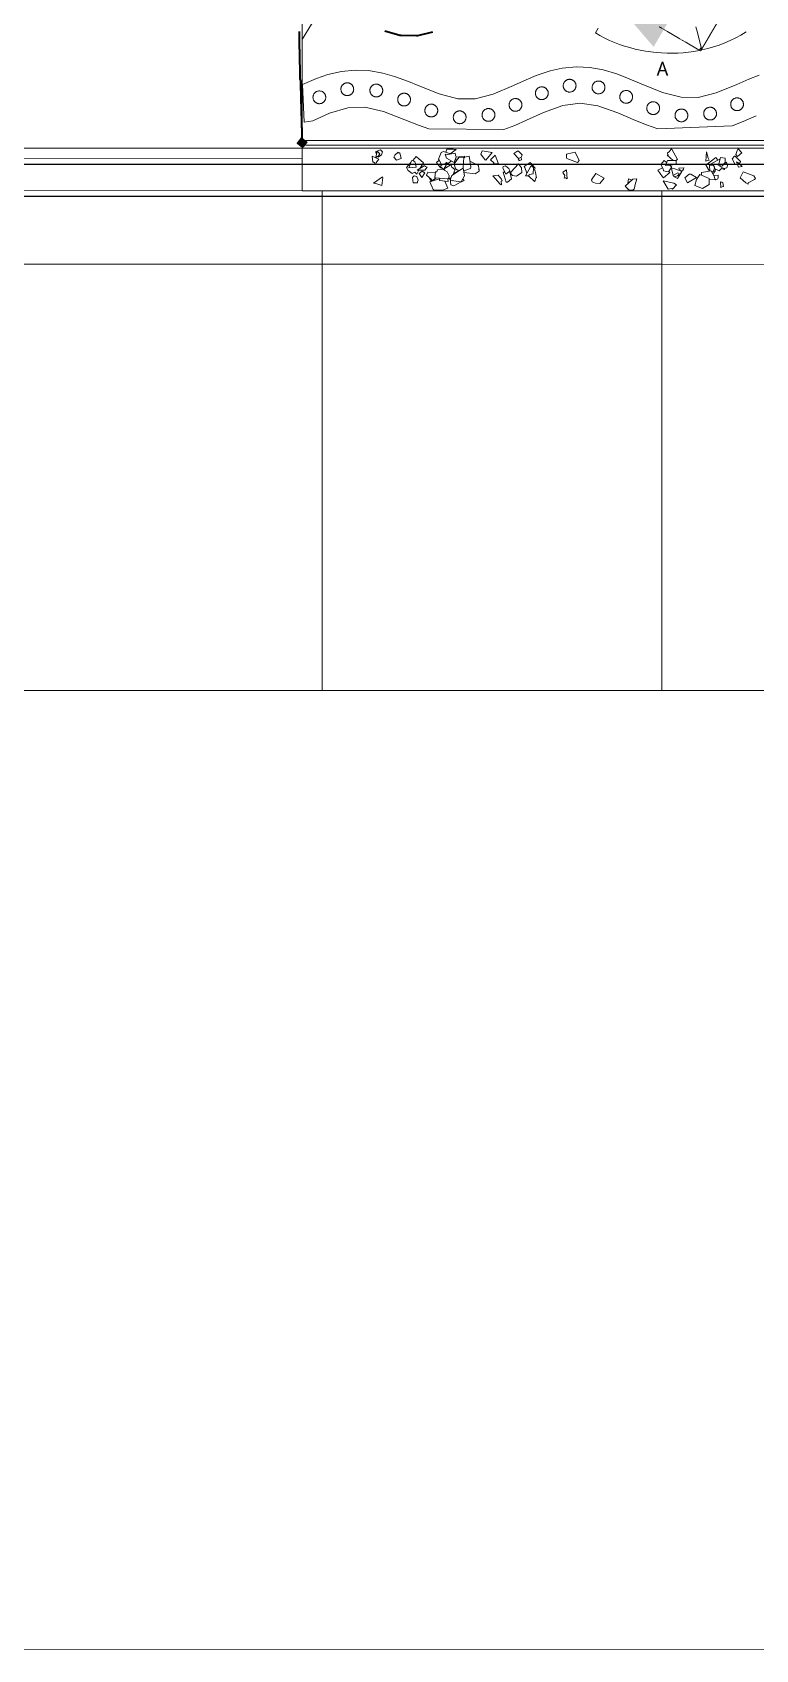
# Model space of a CAD drawing. Header units: millimetres. Extents: x -31757 to 121236, y -27283 to 63658.
# Drawn here: x 20179 to 33752, y -27283 to 3077 of the extents above; entities that cross this region are included whole.
import ezdxf

# ---------------------------------------------------------------- set-up
doc = ezdxf.new("R2010")
doc.units = ezdxf.units.MM
doc.linetypes.add('DASHDOT', pattern=[3.556, 2.54, -0.508, 0, -0.508])
for name, color, linetype, lineweight in [('01_切断（構造・壁）', 7, 'Continuous', 35), ('10_見えがかり', 7, 'Continuous', 13), ('30_敷地・外構', 8, 'Continuous', 9), ('70_断面の位置', 6, 'DASHDOT', 9), ('90_図枠', 7, 'Continuous', 25)]:
    doc.layers.add(name, color=color, linetype=linetype, lineweight=lineweight)
doc.styles.add('JP', font='NotoSansCJKjp-Regular.otf')

msp = doc.modelspace()

# ---------------------------------------------------------------- hatches: boundary and pattern name
at = {"layer": '01_切断（構造・壁）'}
msp.add_hatch(color=7, dxfattribs=at).paths.add_polyline_path([(25164, 987), (25164, 988), (25156, 994), (25157, 994), (25163, 1002), (25163, 1002), (25169, 1009), (25169, 1010), (25175, 1017), (25175, 1018), (25181, 1025), (25182, 1025), (25188, 1033), (25188, 1033), (25194, 1041), (25194, 1041), (25200, 1049), (25200, 1049), (25206, 1056), (25207, 1057), (25212, 1064), (25213, 1065), (25219, 1072), (25219, 1072), (25225, 1080), (25225, 1080), (25231, 1088), (25232, 1087), (25239, 1081), (25239, 1081), (25247, 1075), (25247, 1075), (25255, 1069), (25255, 1069), (25262, 1063), (25263, 1062), (25270, 1057), (25271, 1056), (25278, 1050), (25278, 1050), (25286, 1044), (25286, 1044), (25294, 1038), (25294, 1038), (25302, 1032), (25302, 1031), (25309, 1025), (25310, 1025), (25317, 1019), (25318, 1019), (25325, 1013), (25325, 1013), (25319, 1005), (25318, 1005), (25313, 997), (25312, 997), (25306, 989), (25306, 989), (25300, 982), (25300, 981), (25294, 974), (25294, 973), (25288, 966), (25287, 966), (25281, 958), (25281, 958), (25275, 950), (25275, 950), (25269, 942), (25269, 942), (25263, 935), (25262, 934), (25257, 927), (25256, 926), (25250, 919), (25250, 919), (25243, 925), (25242, 926), (25235, 931), (25234, 932), (25227, 938), (25226, 938), (25219, 944), (25219, 944), (25211, 950), (25211, 950), (25203, 956), (25203, 957), (25196, 963), (25195, 963), (25188, 969), (25187, 969), (25180, 975), (25179, 975), (25172, 981), (25172, 982)])
at = {"layer": '70_断面の位置'}
msp.add_hatch(color=7, dxfattribs=at).paths.add_polyline_path([(31838, 2804), (31080, 3687), (32221, 3460)])

# ---------------------------------------------------------------- linework, layer by layer
at = {"layer": '01_切断（構造・壁）'}
for points in [[(25207, 2194), (25207, 2195), (25207, 2226), (25207, 2227), (25206, 2258), (25206, 2259), (25205, 2290), (25205, 2291), (25205, 2322), (25205, 2323), (25204, 2355), (25204, 2355), (25203, 2387), (25203, 2388), (25203, 2419), (25203, 2420), (25202, 2451), (25202, 2452), (25201, 2483), (25201, 2484), (25201, 2515), (25201, 2516), (25200, 2547), (25200, 2548), (25199, 2579), (25199, 2580), (25199, 2612), (25199, 2613), (25198, 2644), (25198, 2645), (25197, 2676), (25197, 2677), (25197, 2708), (25197, 2709), (25196, 2740), (25196, 2741), (25195, 2772), (25195, 2773), (25195, 2804), (25195, 2805), (25194, 2836), (25194, 2837), (25193, 2869), (25193, 2870), (25193, 2901), (25193, 2902), (25192, 2933), (25192, 2934), (25191, 2965), (25191, 2966), (25191, 2997), (25191, 2998), (25190, 3029), (25190, 3030), (25189, 3061), (25189, 3062), (25189, 3094)], [(27689, 3079), (27409, 3009), (27385, 3010), (27097, 3015), (27074, 3021), (26796, 3101)], [(25207, 2194), (25207, 2193), (25208, 2169), (25208, 2168), (25209, 2144), (25209, 2144), (25209, 2120), (25209, 2119), (25210, 2095), (25210, 2094), (25211, 2070), (25211, 2069), (25211, 2045), (25211, 2044), (25212, 2020), (25212, 2020), (25213, 1996), (25213, 1995), (25214, 1971), (25214, 1970), (25214, 1946), (25214, 1945), (25215, 1921), (25215, 1920), (25216, 1896), (25216, 1896), (25216, 1872), (25216, 1871), (25217, 1847), (25217, 1846), (25218, 1822), (25218, 1821), (25218, 1797), (25218, 1796), (25219, 1772), (25219, 1772), (25220, 1747), (25220, 1747), (25221, 1723), (25221, 1722), (25221, 1698), (25221, 1697), (25222, 1673), (25222, 1672), (25223, 1648), (25223, 1648), (25223, 1623), (25223, 1623), (25224, 1599), (25224, 1598), (25225, 1574), (25225, 1573), (25225, 1549), (25225, 1548), (25226, 1524), (25226, 1524), (25227, 1499), (25227, 1499), (25227, 1475), (25228, 1474), (25228, 1450), (25228, 1449), (25229, 1425), (25229, 1424), (25230, 1400), (25230, 1400), (25230, 1375), (25230, 1375), (25231, 1351), (25231, 1350), (25232, 1326), (25232, 1325), (25232, 1301), (25232, 1300), (25233, 1276), (25233, 1275), (25234, 1251), (25234, 1251), (25234, 1227), (25234, 1226), (25235, 1202), (25235, 1201), (25236, 1177), (25236, 1176), (25237, 1152), (25237, 1151), (25237, 1127), (25237, 1127), (25238, 1103), (25238, 1102), (25239, 1078), (25239, 1077), (25239, 1053), (25239, 1052), (25240, 1028), (25240, 1027), (25241, 1003)], [(25164, 987), (25164, 988), (25156, 994), (25157, 994), (25163, 1002), (25163, 1002), (25169, 1009), (25169, 1010), (25175, 1017), (25175, 1018), (25181, 1025), (25182, 1025), (25188, 1033), (25188, 1033), (25194, 1041), (25194, 1041), (25200, 1049), (25200, 1049), (25206, 1056), (25207, 1057), (25212, 1064), (25213, 1065), (25219, 1072), (25219, 1072), (25225, 1080), (25225, 1080), (25231, 1088), (25232, 1087), (25239, 1081), (25239, 1081), (25247, 1075), (25247, 1075), (25255, 1069), (25255, 1069), (25262, 1063), (25263, 1062), (25270, 1057), (25271, 1056), (25278, 1050), (25278, 1050), (25286, 1044), (25286, 1044), (25294, 1038), (25294, 1038), (25302, 1032), (25302, 1031), (25309, 1025), (25310, 1025), (25317, 1019), (25318, 1019), (25325, 1013), (25325, 1013), (25319, 1005), (25318, 1005), (25313, 997), (25312, 997), (25306, 989), (25306, 989), (25300, 982), (25300, 981), (25294, 974), (25294, 973), (25288, 966), (25287, 966), (25281, 958), (25281, 958), (25275, 950), (25275, 950), (25269, 942), (25269, 942), (25263, 935), (25262, 934), (25257, 927), (25256, 926), (25250, 919), (25250, 919), (25243, 925), (25242, 926), (25235, 931), (25234, 932), (25227, 938), (25226, 938), (25219, 944), (25219, 944), (25211, 950), (25211, 950), (25203, 956), (25203, 957), (25196, 963), (25195, 963), (25188, 969), (25187, 969), (25180, 975), (25179, 975), (25172, 981), (25172, 982), (25164, 987)]]:
    msp.add_lwpolyline(points, dxfattribs=at)
at = {"layer": '10_見えがかり'}
for points in [[(25244, 3562), (25244, 2904), (25244, 1904), (25244, 1080)], [(25246, 2956), (25587, 3505)], [(32732, 2790), (32691, 2737), (32592, 2719), (32492, 2706), (32391, 2695), (32291, 2689), (32190, 2686), (32089, 2686), (31988, 2690), (31887, 2698), (31787, 2709), (31687, 2724), (31588, 2742), (31489, 2764), (31391, 2790), (31294, 2818), (31199, 2851), (31104, 2886), (31011, 2926), (30920, 2969), (30831, 3017), (30744, 3068), (30797, 3154)], [(33572, 3085), (33477, 3026), (33378, 2972), (33277, 2923), (33174, 2878), (33069, 2838), (32963, 2803), (32854, 2773), (32745, 2748), (32688, 2965), (32659, 3073), (32630, 3182)], [(25244, 922), (25244, 905)], [(39752, 919), (39742, 902), (25247, 903)], [(25306, 1031), (25306, 1033), (25306, 1041), (25306, 1048), (26509, 1048), (27711, 1048), (28914, 1048), (30117, 1048), (31320, 1048), (32523, 1048), (33725, 1048), (34928, 1048), (36131, 1047), (37334, 1047), (38536, 1047), (39739, 1047), (39739, 1040), (39739, 1032), (39739, 1017), (39739, 1002), (39739, 995), (39739, 987), (39739, 980), (39739, 975)], [(39726, 957), (38536, 957), (37334, 957), (36131, 957), (34928, 958), (33725, 958), (32523, 958), (31320, 958), (30117, 958), (28914, 958), (27711, 958), (26509, 958), (25306, 958), (25306, 966), (25306, 973), (25306, 981), (25306, 985)], [(25245, 903), (25245, 703), (-31755, 707), (-31755, 907), (13218, 904)], [(25245, 701), (25245, 103), (-31755, 107), (-31755, 705)], [(13272, 904), (25245, 903)], [(26555, 755), (26683, 695), (26639, 638), (26640, 628), (26610, 623), (26578, 643), (26571, 638), (26555, 755)], [(26651, 846), (26700, 794), (26674, 757), (26635, 732), (26622, 728), (26651, 846)], [(26625, 814), (26624, 839), (26712, 871), (26749, 834), (26751, 834), (26733, 778), (26668, 732), (26661, 746)], [(26636, 793), (26625, 814)], [(26964, 736), (26982, 770), (27042, 825), (27044, 813), (27072, 816), (27099, 710), (27015, 678), (26964, 736)], [(27434, 487), (27392, 418), (27356, 455), (27308, 426), (27233, 484), (27198, 537), (27284, 637)], [(27297, 663), (27319, 674), (27355, 645), (27372, 616), (27383, 549), (27244, 533), (27297, 663)], [(27316, 674), (27379, 747)], [(27379, 747), (27518, 627), (27459, 529)], [(27864, 531), (27864, 530), (27850, 537), (27836, 534), (27762, 636), (27811, 676)], [(27821, 663), (27801, 696), (27853, 823), (27892, 838), (28004, 806), (28008, 793)], [(27817, 565), (27840, 571), (27940, 623), (27953, 632), (27970, 625), (27910, 521)], [(27862, 585), (27821, 663)], [(27924, 789), (27945, 781), (28116, 808), (28118, 769), (28131, 742), (28096, 636), (27952, 718), (27924, 789)], [(27938, 827), (27954, 883), (28074, 883), (28102, 875)], [(28042, 665), (27955, 594), (27954, 594)], [(28102, 875), (28133, 880), (28018, 794)], [(28181, 479), (28119, 514), (28094, 611), (28105, 629), (28190, 737)], [(28134, 670), (28124, 712)], [(28130, 731), (28291, 755), (28297, 739)], [(28190, 737), (28272, 721)], [(28263, 531), (28275, 736), (28289, 720), (28291, 736), (28375, 754), (28406, 552), (28401, 522), (28276, 478)], [(28391, 661), (28554, 579), (28555, 513), (28554, 512), (28566, 495), (28566, 473), (28490, 420), (28281, 445)], [(28620, 854), (28808, 823), (28692, 679), (28677, 684), (28643, 723), (28596, 792), (28620, 854)], [(28779, 684), (28861, 772), (28926, 610), (28869, 607), (28835, 610), (28843, 620), (28779, 684)], [(29165, 414), (29155, 455), (29299, 611), (29358, 533), (29365, 446), (29267, 380), (29187, 388), (29165, 414)], [(29217, 806), (29290, 853), (29313, 835), (29373, 776), (29353, 728)], [(29303, 710), (29217, 806)], [(29358, 682), (29307, 666), (29312, 679), (29294, 702), (29349, 737), (29358, 682)], [(29456, 432), (29421, 543), (29410, 562), (29521, 634), (29614, 525), (29593, 491)], [(30202, 793), (30309, 813), (30365, 830), (30442, 673), (30409, 636), (30206, 708), (30204, 723), (30204, 773), (30202, 793)], [(32020, 477), (32016, 515), (31973, 596), (32033, 672), (32082, 632)], [(32258, 595), (32063, 578), (32101, 673), (32259, 671), (32258, 664), (32258, 595)], [(32202, 674), (32094, 769), (32119, 774), (32103, 780)], [(32103, 780), (32095, 815), (32131, 837), (32164, 883), (32178, 883), (32286, 691), (32252, 673)], [(32815, 582), (33006, 728), (33041, 678), (33040, 675)], [(32829, 836), (32859, 717), (32881, 679), (32874, 675), (32819, 661), (32829, 836)], [(32943, 583), (32925, 614), (33080, 694)], [(33090, 728), (33183, 715), (33183, 631), (33132, 576), (33126, 567), (33050, 581), (33061, 607), (33090, 728)], [(33176, 621), (33206, 638), (33214, 623), (33204, 613), (33233, 594)], [(33363, 611), (33310, 700), (33355, 751), (33366, 755), (33468, 654), (33462, 636), (33444, 615)], [(33409, 594), (33363, 611)], [(33382, 786), (33408, 859), (33421, 883), (33431, 883), (33494, 817), (33414, 747), (33382, 786)], [(33394, 647), (33420, 634), (33499, 561), (33431, 545), (33410, 596), (33394, 647)], [(26748, 365), (26757, 351), (26739, 204), (26606, 249), (26578, 246), (26748, 365)], [(27324, 253), (27310, 350), (27344, 381), (27393, 371), (27421, 301), (27407, 272), (27404, 253), (27324, 253)], [(27529, 570), (27539, 570), (27554, 562), (27585, 548), (27542, 492), (27398, 488), (27529, 570)], [(27488, 355), (27449, 411), (27438, 425), (27491, 471), (27547, 438), (27488, 355)], [(27576, 396), (27598, 454), (27743, 444)], [(27649, 278), (27669, 312), (27576, 396)], [(27664, 307), (27657, 305), (27633, 342)], [(27919, 283), (27975, 154), (27875, 113), (27721, 113), (27701, 125), (27638, 272), (27819, 326)], [(27759, 345), (27658, 280)], [(27730, 324), (27726, 317), (27717, 316)], [(27784, 497), (27874, 507), (27962, 456), (27999, 386), (27989, 330), (27734, 349), (27746, 461), (27768, 457), (27784, 497)], [(27906, 513), (27905, 513), (27892, 503), (27847, 553), (27817, 565)], [(27975, 329), (27975, 323), (27980, 279), (27817, 296), (27823, 340)], [(27927, 479), (27906, 516), (28021, 582), (28031, 605)], [(28034, 347), (28012, 324), (27995, 354)], [(28090, 199), (28032, 217), (28021, 331)], [(28051, 393), (28230, 506), (28265, 530), (28289, 386), (28229, 271), (28090, 291), (28028, 302), (28027, 320), (28051, 393)], [(28031, 605), (28050, 548), (28104, 503), (28109, 492), (28076, 411)], [(28081, 414), (28080, 415)], [(28092, 444), (28105, 441), (28166, 469)], [(28258, 323), (28281, 299), (28232, 274)], [(28279, 459), (28289, 481)], [(28919, 398), (28983, 319), (28995, 291), (28977, 286), (28981, 220), (28974, 217), (28959, 225), (28820, 384), (28919, 398)], [(29007, 533), (29013, 562), (29055, 572), (29066, 566), (29118, 522), (29142, 474), (29066, 414), (29007, 533)], [(29072, 263), (29015, 452), (29044, 452)], [(29119, 453), (29141, 458), (29172, 327), (29093, 263), (29072, 263)], [(29552, 579), (29581, 535), (29576, 423), (29500, 406), (29492, 370), (29482, 382), (29431, 383), (29524, 553), (29552, 579)], [(29608, 497), (29622, 449), (29641, 347), (29625, 345), (29616, 296), (29600, 280), (29495, 375)], [(29581, 482), (29608, 497)], [(30218, 326), (30181, 345), (30160, 337), (30170, 392), (30139, 436), (30131, 455), (30205, 499), (30218, 326)], [(30756, 425), (30909, 341), (30827, 240), (30748, 248), (30683, 274), (30671, 311), (30756, 425)], [(31446, 323), (31525, 326), (31512, 283), (31496, 243), (31470, 134), (31443, 113), (31380, 113), (31302, 190), (31446, 323)], [(31354, 241), (31365, 330), (31414, 310), (31415, 297)], [(32006, 362), (31918, 493), (32003, 535)], [(32123, 465), (32139, 444), (32024, 348), (32006, 362)], [(32141, 583), (32176, 554), (32178, 551), (32115, 457), (32020, 477)], [(32204, 387), (32175, 522), (32237, 515)], [(32209, 394), (32294, 442), (32319, 428), (32303, 400), (32293, 387), (32244, 365), (32204, 383), (32206, 386), (32209, 394)], [(32237, 515), (32369, 464), (32285, 336), (32243, 356), (32216, 376)], [(32317, 503), (32313, 527), (32404, 533), (32409, 534), (32403, 531), (32401, 510), (32381, 480), (32317, 503)], [(32471, 251), (32426, 346), (32506, 416), (32533, 415), (32642, 351), (32471, 251)], [(32614, 200), (32641, 314), (32707, 406), (32881, 331), (32877, 241), (32878, 221), (32753, 149), (32614, 200)], [(32734, 396), (32737, 448), (32920, 475), (32982, 363), (32989, 317), (32882, 307)], [(32887, 473), (32821, 575), (32815, 582)], [(32894, 474), (32888, 584), (32953, 580)], [(32953, 580), (32960, 580), (32981, 549), (32973, 499), (32954, 462), (32941, 459), (32932, 456)], [(33002, 508), (32994, 470), (32963, 435), (32944, 435)], [(32969, 391), (33048, 397), (33048, 353), (33043, 327), (33004, 308), (32991, 319)], [(33171, 522), (33164, 500), (33114, 522), (33065, 479), (32980, 521), (32979, 524)], [(33233, 594), (33212, 536), (33155, 519), (33076, 564), (33089, 572)], [(33518, 459), (33720, 382), (33752, 334), (33732, 313), (33610, 254), (33611, 225), (33570, 252), (33464, 348), (33518, 459)], [(25615, -1277), (19242, -1276), (19242, 102)], [(76234, 100), (25247, 103)], [(31989, -1277), (25617, -1277), (25617, 101)], [(28224, 270), (28090, 199)], [(31354, 133), (31344, 146)], [(31356, 134), (31354, 133)], [(31991, -1277), (31991, 101)], [(32017, 288), (32219, 249), (32264, 214), (32189, 136), (32179, 143), (32113, 136), (32017, 288)], [(33116, 264), (33134, 253), (33148, 184), (33101, 168), (33100, 161), (33090, 268), (33116, 264)], [(25614, -9277), (19242, -9276), (19242, -1278)], [(31989, -9277), (25616, -9277), (25617, -1279)], [(38364, -1278), (31991, -1277)], [(38364, -9278), (31991, -9277), (31991, -1279)], [(121236, -9285), (121235, -27283), (-31757, -27273), (-31756, -9275)]]:
    msp.add_lwpolyline(points, dxfattribs=at)
at = {"layer": '30_敷地・外構'}
for points in [[(76240, 56903), (76236, 900), (13245, 904), (13244, 12903), (43238, 56907), (76240, 56903)], [(25251, 2100), (25509, 2211), (25722, 2285), (25983, 2345), (26235, 2370), (26489, 2359), (26753, 2313), (26972, 2250), (27237, 2153), (27418, 2078), (27810, 1922), (28164, 1832), (28486, 1829), (28826, 1916), (29210, 2080), (29444, 2186), (29632, 2264), (29898, 2353), (30123, 2403), (30390, 2428), (30642, 2416), (30889, 2372), (31145, 2297), (31350, 2220), (31605, 2112), (32003, 1950), (32352, 1860), (32672, 1857), (33013, 1943), (33398, 2100), (33623, 2197), (33821, 2273)], [(26183, 1935), (26187, 1941), (26191, 1947), (26195, 1954), (26198, 1960), (26201, 1968), (26203, 1975), (26205, 1983), (26207, 1991), (26208, 1999), (26209, 2007), (26208, 2015), (26208, 2024), (26207, 2032), (26205, 2040), (26203, 2048), (26200, 2055), (26196, 2063), (26193, 2070), (26188, 2076), (26184, 2083), (26179, 2089), (26174, 2094), (26169, 2099), (26163, 2104), (26158, 2108), (26151, 2112), (26145, 2116), (26138, 2119), (26131, 2122), (26123, 2125), (26116, 2127), (26108, 2128), (26100, 2129), (26092, 2130), (26083, 2130), (26075, 2129), (26067, 2128), (26059, 2126), (26051, 2124), (26043, 2121), (26036, 2118), (26029, 2114), (26022, 2110), (26016, 2105), (26010, 2100), (26004, 2095), (25999, 2090), (25995, 2085), (25990, 2079), (25986, 2073), (25983, 2066), (25979, 2059), (25976, 2052), (25974, 2045), (25972, 2037), (25970, 2029), (25969, 2021), (25969, 2013), (25969, 2005), (25969, 1996), (25971, 1988), (25972, 1980), (25975, 1972), (25978, 1965), (25981, 1957), (25985, 1950), (25989, 1943), (25993, 1937), (25998, 1931), (26003, 1926), (26008, 1921), (26014, 1916), (26020, 1912), (26026, 1908), (26032, 1904), (26039, 1901), (26046, 1898), (26054, 1895), (26061, 1893), (26069, 1891), (26077, 1890), (26086, 1890), (26094, 1890), (26102, 1891), (26110, 1892), (26118, 1894), (26126, 1896), (26134, 1899), (26141, 1902), (26148, 1906), (26155, 1910), (26161, 1915), (26167, 1919), (26173, 1924), (26178, 1930), (26183, 1935)], [(30355, 2001), (30359, 2007), (30363, 2013), (30367, 2020), (30370, 2026), (30373, 2034), (30375, 2041), (30378, 2049), (30379, 2057), (30380, 2065), (30381, 2073), (30381, 2081), (30380, 2090), (30379, 2098), (30377, 2106), (30375, 2114), (30372, 2121), (30368, 2129), (30365, 2136), (30361, 2142), (30356, 2149), (30351, 2155), (30346, 2160), (30341, 2165), (30335, 2170), (30330, 2174), (30324, 2178), (30317, 2182), (30310, 2185), (30303, 2188), (30296, 2191), (30288, 2193), (30280, 2194), (30272, 2195), (30264, 2196), (30255, 2196), (30247, 2195), (30239, 2194), (30231, 2192), (30223, 2190), (30215, 2187), (30208, 2184), (30201, 2180), (30194, 2176), (30188, 2171), (30182, 2166), (30176, 2161), (30171, 2156), (30167, 2151), (30162, 2145), (30158, 2139), (30155, 2132), (30151, 2125), (30148, 2118), (30146, 2111), (30144, 2103), (30142, 2095), (30141, 2087), (30141, 2079), (30141, 2071), (30141, 2062), (30143, 2054), (30144, 2046), (30147, 2038), (30150, 2031), (30153, 2023), (30157, 2016), (30161, 2009), (30165, 2003), (30170, 1997), (30175, 1992), (30180, 1987), (30186, 1982), (30192, 1978), (30198, 1974), (30204, 1970), (30211, 1967), (30218, 1964), (30226, 1961), (30233, 1959), (30241, 1957), (30250, 1956), (30258, 1956), (30266, 1956), (30274, 1957), (30282, 1958), (30290, 1960), (30298, 1962), (30306, 1965), (30313, 1968), (30320, 1972), (30327, 1976), (30333, 1981), (30339, 1985), (30345, 1990), (30350, 1996), (30355, 2001)], [(30897, 1969), (30901, 1974), (30905, 1980), (30909, 1987), (30913, 1994), (30916, 2001), (30918, 2008), (30920, 2016), (30922, 2024), (30923, 2032), (30923, 2040), (30923, 2049), (30922, 2057), (30921, 2065), (30919, 2073), (30917, 2081), (30914, 2089), (30911, 2096), (30907, 2103), (30903, 2110), (30899, 2116), (30894, 2122), (30889, 2128), (30883, 2133), (30878, 2137), (30872, 2141), (30866, 2145), (30860, 2149), (30853, 2153), (30846, 2156), (30838, 2158), (30830, 2160), (30822, 2162), (30814, 2163), (30806, 2163), (30798, 2163), (30790, 2162), (30781, 2161), (30773, 2159), (30766, 2157), (30758, 2154), (30750, 2151), (30743, 2147), (30737, 2143), (30730, 2139), (30725, 2134), (30719, 2129), (30714, 2123), (30709, 2118), (30705, 2112), (30701, 2106), (30697, 2100), (30694, 2093), (30691, 2086), (30688, 2078), (30686, 2070), (30685, 2062), (30684, 2054), (30683, 2046), (30683, 2038), (30684, 2030), (30685, 2021), (30687, 2013), (30689, 2006), (30692, 1998), (30695, 1991), (30699, 1983), (30703, 1977), (30708, 1970), (30713, 1965), (30718, 1959), (30723, 1954), (30729, 1949), (30734, 1945), (30740, 1941), (30747, 1937), (30754, 1934), (30761, 1931), (30768, 1928), (30776, 1926), (30784, 1925), (30792, 1924), (30800, 1923), (30809, 1923), (30817, 1924), (30825, 1925), (30833, 1927), (30841, 1929), (30849, 1932), (30856, 1935), (30863, 1939), (30870, 1943), (30876, 1948), (30882, 1953), (30887, 1958), (30893, 1963), (30897, 1969)], [(33764, 1508), (33520, 1402), (33314, 1320), (31916, 1269), (31706, 1341), (31497, 1425), (31164, 1566), (30789, 1698), (30458, 1745), (30132, 1702), (29771, 1572), (29452, 1428), (29230, 1330), (29024, 1252), (27618, 1263), (27423, 1334), (27168, 1438), (26769, 1591), (26420, 1670), (26098, 1660), (25753, 1558), (25441, 1418), (25279, 1388), (25251, 2100)], [(25659, 1783), (25663, 1789), (25667, 1795), (25671, 1802), (25674, 1808), (25677, 1816), (25680, 1823), (25682, 1831), (25684, 1839), (25685, 1847), (25685, 1855), (25685, 1863), (25684, 1871), (25683, 1880), (25681, 1888), (25679, 1896), (25676, 1903), (25673, 1911), (25669, 1918), (25665, 1924), (25660, 1931), (25656, 1937), (25651, 1942), (25645, 1947), (25640, 1952), (25634, 1956), (25628, 1960), (25621, 1964), (25615, 1967), (25607, 1970), (25600, 1973), (25592, 1975), (25584, 1976), (25576, 1977), (25568, 1978), (25560, 1978), (25552, 1977), (25543, 1976), (25535, 1974), (25527, 1972), (25520, 1969), (25512, 1966), (25505, 1962), (25499, 1958), (25492, 1953), (25486, 1948), (25481, 1943), (25476, 1938), (25471, 1933), (25467, 1927), (25463, 1921), (25459, 1914), (25456, 1907), (25453, 1900), (25450, 1893), (25448, 1885), (25447, 1877), (25446, 1869), (25445, 1861), (25445, 1853), (25446, 1844), (25447, 1836), (25449, 1828), (25451, 1820), (25454, 1813), (25457, 1805), (25461, 1798), (25465, 1791), (25470, 1785), (25475, 1779), (25480, 1774), (25485, 1769), (25490, 1764), (25496, 1760), (25502, 1756), (25509, 1752), (25516, 1749), (25523, 1746), (25530, 1743), (25538, 1741), (25546, 1739), (25554, 1738), (25562, 1738), (25570, 1738), (25579, 1739), (25587, 1740), (25595, 1742), (25603, 1744), (25610, 1747), (25618, 1750), (25625, 1754), (25632, 1758), (25638, 1763), (25644, 1767), (25649, 1772), (25654, 1778), (25659, 1783)], [(26728, 1911), (26732, 1916), (26736, 1923), (26740, 1929), (26743, 1936), (26746, 1943), (26748, 1950), (26750, 1958), (26752, 1966), (26753, 1974), (26754, 1982), (26753, 1991), (26753, 1999), (26752, 2007), (26750, 2015), (26748, 2023), (26745, 2031), (26741, 2038), (26738, 2045), (26733, 2052), (26729, 2058), (26724, 2064), (26719, 2070), (26714, 2075), (26708, 2079), (26703, 2084), (26696, 2088), (26690, 2091), (26683, 2095), (26676, 2098), (26668, 2100), (26661, 2102), (26653, 2104), (26645, 2105), (26637, 2105), (26628, 2105), (26620, 2105), (26612, 2103), (26604, 2102), (26596, 2099), (26588, 2096), (26581, 2093), (26574, 2089), (26567, 2085), (26561, 2081), (26555, 2076), (26549, 2071), (26544, 2066), (26540, 2060), (26535, 2054), (26531, 2048), (26528, 2042), (26524, 2035), (26521, 2028), (26519, 2020), (26517, 2013), (26515, 2005), (26514, 1997), (26514, 1988), (26514, 1980), (26514, 1972), (26516, 1964), (26517, 1956), (26520, 1948), (26523, 1940), (26526, 1933), (26530, 1926), (26534, 1919), (26538, 1913), (26543, 1907), (26548, 1901), (26553, 1896), (26559, 1891), (26565, 1887), (26571, 1883), (26577, 1879), (26584, 1876), (26591, 1873), (26599, 1871), (26606, 1868), (26614, 1867), (26622, 1866), (26631, 1865), (26639, 1865), (26647, 1866), (26655, 1867), (26663, 1869), (26671, 1871), (26679, 1874), (26686, 1878), (26693, 1881), (26700, 1885), (26706, 1890), (26712, 1895), (26718, 1900), (26723, 1905), (26728, 1911)], [(27249, 1740), (27253, 1746), (27257, 1752), (27261, 1758), (27265, 1765), (27268, 1772), (27270, 1780), (27272, 1787), (27274, 1795), (27275, 1804), (27275, 1812), (27275, 1820), (27274, 1828), (27273, 1836), (27271, 1844), (27269, 1852), (27266, 1860), (27263, 1867), (27259, 1874), (27255, 1881), (27251, 1887), (27246, 1893), (27241, 1899), (27235, 1904), (27230, 1909), (27224, 1913), (27218, 1917), (27212, 1921), (27205, 1924), (27198, 1927), (27190, 1929), (27182, 1932), (27174, 1933), (27166, 1934), (27158, 1935), (27150, 1935), (27142, 1934), (27133, 1933), (27125, 1931), (27118, 1929), (27110, 1926), (27103, 1922), (27095, 1919), (27089, 1915), (27082, 1910), (27077, 1905), (27071, 1900), (27066, 1895), (27061, 1889), (27057, 1884), (27053, 1877), (27049, 1871), (27046, 1864), (27043, 1857), (27040, 1850), (27038, 1842), (27037, 1834), (27036, 1826), (27035, 1818), (27035, 1809), (27036, 1801), (27037, 1793), (27039, 1785), (27041, 1777), (27044, 1769), (27047, 1762), (27051, 1755), (27055, 1748), (27060, 1742), (27065, 1736), (27070, 1730), (27075, 1725), (27081, 1721), (27086, 1716), (27092, 1712), (27099, 1709), (27106, 1705), (27113, 1702), (27120, 1700), (27128, 1698), (27136, 1696), (27144, 1695), (27152, 1695), (27161, 1695), (27169, 1695), (27177, 1697), (27185, 1698), (27193, 1701), (27201, 1704), (27208, 1707), (27215, 1711), (27222, 1715), (27228, 1719), (27234, 1724), (27240, 1729), (27245, 1734), (27249, 1740)], [(29340, 1640), (29344, 1646), (29348, 1652), (29352, 1658), (29355, 1665), (29358, 1672), (29361, 1680), (29363, 1688), (29364, 1696), (29365, 1704), (29366, 1712), (29366, 1720), (29365, 1728), (29364, 1737), (29362, 1745), (29360, 1753), (29357, 1760), (29354, 1768), (29350, 1775), (29346, 1781), (29341, 1788), (29336, 1794), (29331, 1799), (29326, 1804), (29321, 1809), (29315, 1813), (29309, 1817), (29302, 1821), (29295, 1824), (29288, 1827), (29281, 1830), (29273, 1832), (29265, 1833), (29257, 1834), (29249, 1835), (29241, 1835), (29232, 1834), (29224, 1833), (29216, 1831), (29208, 1829), (29201, 1826), (29193, 1823), (29186, 1819), (29179, 1815), (29173, 1810), (29167, 1805), (29162, 1800), (29157, 1795), (29152, 1790), (29148, 1784), (29144, 1778), (29140, 1771), (29137, 1764), (29134, 1757), (29131, 1750), (29129, 1742), (29127, 1734), (29126, 1726), (29126, 1718), (29126, 1710), (29127, 1701), (29128, 1693), (29130, 1685), (29132, 1677), (29135, 1669), (29138, 1662), (29142, 1655), (29146, 1648), (29151, 1642), (29155, 1636), (29160, 1631), (29166, 1626), (29171, 1621), (29177, 1617), (29183, 1613), (29190, 1609), (29196, 1606), (29204, 1603), (29211, 1600), (29219, 1598), (29227, 1596), (29235, 1595), (29243, 1595), (29251, 1595), (29260, 1596), (29268, 1597), (29276, 1599), (29284, 1601), (29291, 1604), (29299, 1607), (29306, 1611), (29312, 1615), (29319, 1619), (29325, 1624), (29330, 1629), (29335, 1635), (29340, 1640)], [(29833, 1860), (29838, 1865), (29842, 1871), (29845, 1878), (29849, 1885), (29852, 1892), (29854, 1899), (29856, 1907), (29858, 1915), (29859, 1923), (29859, 1931), (29859, 1940), (29859, 1948), (29857, 1956), (29856, 1964), (29853, 1972), (29850, 1980), (29847, 1987), (29843, 1994), (29839, 2001), (29835, 2007), (29830, 2013), (29825, 2019), (29819, 2024), (29814, 2028), (29808, 2032), (29802, 2036), (29796, 2040), (29789, 2044), (29782, 2047), (29774, 2049), (29766, 2051), (29759, 2053), (29750, 2054), (29742, 2054), (29734, 2054), (29726, 2053), (29718, 2052), (29709, 2050), (29702, 2048), (29694, 2045), (29687, 2042), (29680, 2038), (29673, 2034), (29666, 2030), (29661, 2025), (29655, 2020), (29650, 2014), (29645, 2009), (29641, 2003), (29637, 1997), (29633, 1991), (29630, 1984), (29627, 1977), (29625, 1969), (29622, 1961), (29621, 1953), (29620, 1945), (29619, 1937), (29619, 1929), (29620, 1921), (29621, 1912), (29623, 1904), (29625, 1897), (29628, 1889), (29632, 1882), (29635, 1874), (29639, 1868), (29644, 1861), (29649, 1856), (29654, 1850), (29659, 1845), (29665, 1840), (29670, 1836), (29676, 1832), (29683, 1828), (29690, 1825), (29697, 1822), (29704, 1819), (29712, 1817), (29720, 1816), (29728, 1815), (29736, 1814), (29745, 1814), (29753, 1815), (29761, 1816), (29769, 1818), (29777, 1820), (29785, 1823), (29792, 1826), (29799, 1830), (29806, 1834), (29812, 1839), (29818, 1844), (29824, 1849), (29829, 1854), (29833, 1860)], [(31416, 1791), (31421, 1797), (31425, 1803), (31428, 1810), (31432, 1816), (31435, 1824), (31437, 1831), (31439, 1839), (31441, 1847), (31442, 1855), (31442, 1863), (31442, 1871), (31442, 1880), (31440, 1888), (31439, 1896), (31436, 1904), (31433, 1911), (31430, 1919), (31426, 1926), (31422, 1932), (31418, 1939), (31413, 1945), (31408, 1950), (31403, 1955), (31397, 1960), (31391, 1964), (31385, 1968), (31379, 1972), (31372, 1975), (31365, 1978), (31357, 1981), (31350, 1983), (31342, 1984), (31333, 1985), (31325, 1986), (31317, 1986), (31309, 1985), (31301, 1984), (31292, 1982), (31285, 1980), (31277, 1977), (31270, 1974), (31263, 1970), (31256, 1966), (31249, 1961), (31244, 1956), (31238, 1951), (31233, 1946), (31228, 1941), (31224, 1935), (31220, 1929), (31216, 1922), (31213, 1915), (31210, 1908), (31208, 1901), (31205, 1893), (31204, 1885), (31203, 1877), (31202, 1869), (31202, 1861), (31203, 1852), (31204, 1844), (31206, 1836), (31208, 1828), (31211, 1821), (31215, 1813), (31218, 1806), (31222, 1799), (31227, 1793), (31232, 1787), (31237, 1782), (31242, 1777), (31248, 1772), (31253, 1768), (31259, 1764), (31266, 1760), (31273, 1757), (31280, 1754), (31287, 1751), (31295, 1749), (31303, 1747), (31311, 1746), (31319, 1746), (31328, 1746), (31336, 1747), (31344, 1748), (31352, 1750), (31360, 1752), (31368, 1755), (31375, 1758), (31382, 1762), (31389, 1766), (31395, 1771), (31401, 1775), (31407, 1780), (31412, 1786), (31416, 1791)], [(33497, 1652), (33502, 1658), (33506, 1664), (33509, 1670), (33513, 1677), (33516, 1684), (33518, 1692), (33520, 1699), (33522, 1707), (33523, 1715), (33523, 1724), (33523, 1732), (33523, 1740), (33521, 1748), (33520, 1756), (33517, 1764), (33515, 1772), (33511, 1779), (33507, 1786), (33503, 1793), (33499, 1799), (33494, 1805), (33489, 1811), (33484, 1816), (33478, 1821), (33472, 1825), (33466, 1829), (33460, 1833), (33453, 1836), (33446, 1839), (33438, 1841), (33431, 1843), (33423, 1845), (33415, 1846), (33406, 1847), (33398, 1846), (33390, 1846), (33382, 1845), (33374, 1843), (33366, 1841), (33358, 1838), (33351, 1834), (33344, 1831), (33337, 1826), (33331, 1822), (33325, 1817), (33319, 1812), (33314, 1807), (33310, 1801), (33305, 1796), (33301, 1789), (33298, 1783), (33294, 1776), (33291, 1769), (33289, 1761), (33287, 1754), (33285, 1746), (33284, 1738), (33284, 1730), (33284, 1721), (33284, 1713), (33285, 1705), (33287, 1697), (33290, 1689), (33292, 1681), (33296, 1674), (33299, 1667), (33304, 1660), (33308, 1654), (33313, 1648), (33318, 1642), (33323, 1637), (33329, 1633), (33335, 1628), (33341, 1624), (33347, 1621), (33354, 1617), (33361, 1614), (33369, 1612), (33376, 1610), (33384, 1608), (33392, 1607), (33401, 1607), (33409, 1607), (33417, 1607), (33425, 1609), (33433, 1610), (33441, 1613), (33449, 1616), (33456, 1619), (33463, 1623), (33470, 1627), (33476, 1631), (33482, 1636), (33488, 1641), (33493, 1646), (33497, 1652)], [(27759, 1535), (27764, 1541), (27768, 1547), (27771, 1553), (27775, 1560), (27778, 1567), (27780, 1575), (27782, 1583), (27784, 1590), (27785, 1599), (27785, 1607), (27785, 1615), (27785, 1623), (27783, 1631), (27782, 1640), (27779, 1647), (27776, 1655), (27773, 1662), (27769, 1670), (27765, 1676), (27761, 1683), (27756, 1688), (27751, 1694), (27746, 1699), (27740, 1704), (27734, 1708), (27728, 1712), (27722, 1716), (27715, 1719), (27708, 1722), (27700, 1725), (27693, 1727), (27685, 1728), (27677, 1729), (27668, 1730), (27660, 1730), (27652, 1729), (27644, 1728), (27636, 1726), (27628, 1724), (27620, 1721), (27613, 1717), (27606, 1714), (27599, 1710), (27593, 1705), (27587, 1700), (27581, 1695), (27576, 1690), (27571, 1684), (27567, 1679), (27563, 1673), (27559, 1666), (27556, 1659), (27553, 1652), (27551, 1645), (27549, 1637), (27547, 1629), (27546, 1621), (27545, 1613), (27546, 1604), (27546, 1596), (27547, 1588), (27549, 1580), (27551, 1572), (27554, 1564), (27558, 1557), (27561, 1550), (27566, 1543), (27570, 1537), (27575, 1531), (27580, 1525), (27585, 1520), (27591, 1516), (27596, 1512), (27603, 1507), (27609, 1504), (27616, 1500), (27623, 1497), (27631, 1495), (27638, 1493), (27646, 1491), (27654, 1490), (27662, 1490), (27671, 1490), (27679, 1490), (27687, 1492), (27695, 1493), (27703, 1496), (27711, 1499), (27718, 1502), (27725, 1506), (27732, 1510), (27738, 1514), (27744, 1519), (27750, 1524), (27755, 1530), (27759, 1535)], [(28292, 1407), (28296, 1413), (28300, 1419), (28304, 1426), (28307, 1433), (28310, 1440), (28313, 1447), (28315, 1455), (28316, 1463), (28317, 1471), (28318, 1479), (28318, 1487), (28317, 1496), (28316, 1504), (28314, 1512), (28312, 1520), (28309, 1528), (28306, 1535), (28302, 1542), (28298, 1549), (28293, 1555), (28288, 1561), (28283, 1566), (28278, 1571), (28272, 1576), (28267, 1580), (28261, 1584), (28254, 1588), (28247, 1591), (28240, 1594), (28233, 1597), (28225, 1599), (28217, 1601), (28209, 1602), (28201, 1602), (28192, 1602), (28184, 1601), (28176, 1600), (28168, 1598), (28160, 1596), (28152, 1593), (28145, 1590), (28138, 1586), (28131, 1582), (28125, 1578), (28119, 1573), (28114, 1568), (28108, 1562), (28104, 1557), (28100, 1551), (28096, 1545), (28092, 1539), (28088, 1532), (28086, 1525), (28083, 1517), (28081, 1509), (28079, 1501), (28078, 1493), (28078, 1485), (28078, 1477), (28079, 1469), (28080, 1460), (28082, 1452), (28084, 1444), (28087, 1437), (28090, 1429), (28094, 1422), (28098, 1416), (28102, 1409), (28107, 1403), (28112, 1398), (28118, 1393), (28123, 1388), (28129, 1384), (28135, 1380), (28141, 1376), (28148, 1373), (28155, 1370), (28163, 1367), (28171, 1365), (28179, 1364), (28187, 1363), (28195, 1362), (28203, 1362), (28211, 1363), (28220, 1364), (28228, 1366), (28236, 1368), (28243, 1371), (28251, 1374), (28258, 1378), (28264, 1382), (28271, 1387), (28277, 1392), (28282, 1397), (28287, 1402), (28292, 1407)], [(28833, 1452), (28837, 1458), (28841, 1464), (28845, 1471), (28848, 1478), (28851, 1485), (28854, 1492), (28856, 1500), (28857, 1508), (28858, 1516), (28859, 1524), (28859, 1532), (28858, 1541), (28857, 1549), (28855, 1557), (28853, 1565), (28850, 1573), (28847, 1580), (28843, 1587), (28839, 1594), (28834, 1600), (28829, 1606), (28824, 1611), (28819, 1616), (28813, 1621), (28808, 1625), (28802, 1629), (28795, 1633), (28788, 1636), (28781, 1639), (28774, 1642), (28766, 1644), (28758, 1646), (28750, 1647), (28742, 1647), (28733, 1647), (28725, 1646), (28717, 1645), (28709, 1643), (28701, 1641), (28693, 1638), (28686, 1635), (28679, 1631), (28672, 1627), (28666, 1623), (28660, 1618), (28655, 1613), (28649, 1607), (28645, 1602), (28641, 1596), (28637, 1590), (28633, 1584), (28629, 1577), (28626, 1570), (28624, 1562), (28622, 1554), (28620, 1546), (28619, 1538), (28619, 1530), (28619, 1522), (28620, 1514), (28621, 1505), (28623, 1497), (28625, 1489), (28628, 1482), (28631, 1474), (28635, 1467), (28639, 1461), (28643, 1454), (28648, 1448), (28653, 1443), (28659, 1438), (28664, 1433), (28670, 1429), (28676, 1425), (28682, 1421), (28689, 1418), (28696, 1415), (28704, 1412), (28712, 1410), (28720, 1409), (28728, 1408), (28736, 1407), (28744, 1407), (28752, 1408), (28761, 1409), (28769, 1411), (28776, 1413), (28784, 1416), (28792, 1419), (28799, 1423), (28805, 1427), (28812, 1432), (28817, 1437), (28823, 1442), (28828, 1447), (28833, 1452)], [(31923, 1580), (31928, 1585), (31932, 1591), (31935, 1598), (31939, 1605), (31942, 1612), (31944, 1619), (31946, 1627), (31948, 1635), (31949, 1643), (31950, 1651), (31949, 1660), (31949, 1668), (31948, 1676), (31946, 1684), (31943, 1692), (31941, 1700), (31937, 1707), (31934, 1714), (31929, 1721), (31925, 1727), (31920, 1733), (31915, 1738), (31910, 1744), (31904, 1748), (31899, 1752), (31892, 1756), (31886, 1760), (31879, 1764), (31872, 1767), (31864, 1769), (31857, 1771), (31849, 1773), (31841, 1774), (31832, 1774), (31824, 1774), (31816, 1773), (31808, 1772), (31800, 1770), (31792, 1768), (31784, 1765), (31777, 1762), (31770, 1758), (31763, 1754), (31757, 1750), (31751, 1745), (31745, 1740), (31740, 1734), (31736, 1729), (31731, 1723), (31727, 1717), (31724, 1711), (31720, 1704), (31717, 1697), (31715, 1689), (31713, 1681), (31711, 1673), (31710, 1665), (31710, 1657), (31710, 1649), (31710, 1641), (31712, 1632), (31713, 1624), (31716, 1617), (31718, 1609), (31722, 1601), (31726, 1594), (31730, 1588), (31734, 1581), (31739, 1576), (31744, 1570), (31749, 1565), (31755, 1560), (31761, 1556), (31767, 1552), (31773, 1548), (31780, 1545), (31787, 1542), (31795, 1539), (31802, 1537), (31810, 1536), (31818, 1535), (31827, 1534), (31835, 1534), (31843, 1535), (31851, 1536), (31859, 1538), (31867, 1540), (31875, 1543), (31882, 1546), (31889, 1550), (31896, 1554), (31902, 1559), (31908, 1564), (31914, 1569), (31919, 1574), (31923, 1580)], [(32453, 1443), (32457, 1449), (32461, 1455), (32465, 1461), (32468, 1468), (32471, 1476), (32474, 1483), (32476, 1491), (32477, 1499), (32479, 1507), (32479, 1515), (32479, 1523), (32478, 1531), (32477, 1540), (32475, 1548), (32473, 1556), (32470, 1563), (32467, 1571), (32463, 1578), (32459, 1584), (32454, 1591), (32450, 1597), (32445, 1602), (32439, 1607), (32434, 1612), (32428, 1616), (32422, 1620), (32415, 1624), (32409, 1627), (32401, 1630), (32394, 1633), (32386, 1635), (32378, 1636), (32370, 1637), (32362, 1638), (32354, 1638), (32345, 1637), (32337, 1636), (32329, 1634), (32321, 1632), (32314, 1629), (32306, 1626), (32299, 1622), (32293, 1618), (32286, 1613), (32280, 1608), (32275, 1603), (32270, 1598), (32265, 1593), (32261, 1587), (32257, 1581), (32253, 1574), (32250, 1567), (32247, 1560), (32244, 1553), (32242, 1545), (32241, 1537), (32240, 1529), (32239, 1521), (32239, 1513), (32240, 1504), (32241, 1496), (32243, 1488), (32245, 1480), (32248, 1472), (32251, 1465), (32255, 1458), (32259, 1451), (32264, 1445), (32269, 1439), (32274, 1434), (32279, 1429), (32284, 1424), (32290, 1420), (32296, 1416), (32303, 1412), (32310, 1409), (32317, 1406), (32324, 1403), (32332, 1401), (32340, 1399), (32348, 1398), (32356, 1398), (32364, 1398), (32373, 1399), (32381, 1400), (32389, 1402), (32397, 1404), (32404, 1407), (32412, 1410), (32419, 1414), (32426, 1418), (32432, 1422), (32438, 1427), (32443, 1432), (32448, 1438), (32453, 1443)], [(32992, 1477), (32996, 1482), (33000, 1489), (33004, 1495), (33007, 1502), (33010, 1509), (33013, 1517), (33015, 1524), (33016, 1532), (33017, 1540), (33018, 1549), (33018, 1557), (33017, 1565), (33016, 1573), (33014, 1581), (33012, 1589), (33009, 1597), (33006, 1604), (33002, 1611), (32998, 1618), (32993, 1624), (32988, 1630), (32983, 1636), (32978, 1641), (32972, 1645), (32967, 1650), (32961, 1654), (32954, 1657), (32947, 1661), (32940, 1664), (32933, 1666), (32925, 1668), (32917, 1670), (32909, 1671), (32901, 1671), (32892, 1671), (32884, 1671), (32876, 1669), (32868, 1668), (32860, 1665), (32852, 1663), (32845, 1659), (32838, 1655), (32831, 1651), (32825, 1647), (32819, 1642), (32814, 1637), (32808, 1632), (32804, 1626), (32800, 1620), (32796, 1614), (32792, 1608), (32788, 1601), (32786, 1594), (32783, 1586), (32781, 1579), (32779, 1571), (32778, 1563), (32778, 1554), (32778, 1546), (32779, 1538), (32780, 1530), (32782, 1522), (32784, 1514), (32787, 1506), (32790, 1499), (32794, 1492), (32798, 1485), (32802, 1479), (32807, 1473), (32812, 1467), (32818, 1462), (32823, 1458), (32829, 1453), (32835, 1449), (32841, 1446), (32848, 1442), (32855, 1439), (32863, 1437), (32871, 1435), (32879, 1433), (32887, 1432), (32895, 1432), (32903, 1432), (32911, 1432), (32920, 1433), (32928, 1435), (32936, 1438), (32943, 1440), (32951, 1444), (32958, 1447), (32964, 1452), (32971, 1456), (32977, 1461), (32982, 1466), (32987, 1471), (32992, 1477)]]:
    msp.add_lwpolyline(points, dxfattribs=at)
at = {"layer": '70_断面の位置'}
for points in [[(32720, 2728), (31943, 3182)], [(32720, 2728), (32876, 2994), (33031, 3259)], [(32720, 2728), (32876, 2994), (33031, 3259)]]:
    msp.add_lwpolyline(points, dxfattribs=at)
at = {"layer": '90_図枠'}
for points in [[(0, 0), (84100, 0), (84100, 59400), (0, 59400)], [(600, 600), (83500, 600), (83500, 58800), (600, 58800)]]:
    msp.add_lwpolyline(points, close=True, dxfattribs=at)

# ---------------------------------------------------------------- texts
at = {"layer": '70_断面の位置', "insert": (32004, 2394), "char_height": 265, "attachment_point": 5, "style": 'JP'}
msp.add_mtext('A', dxfattribs=at)

doc.saveas('drawing.dxf')
